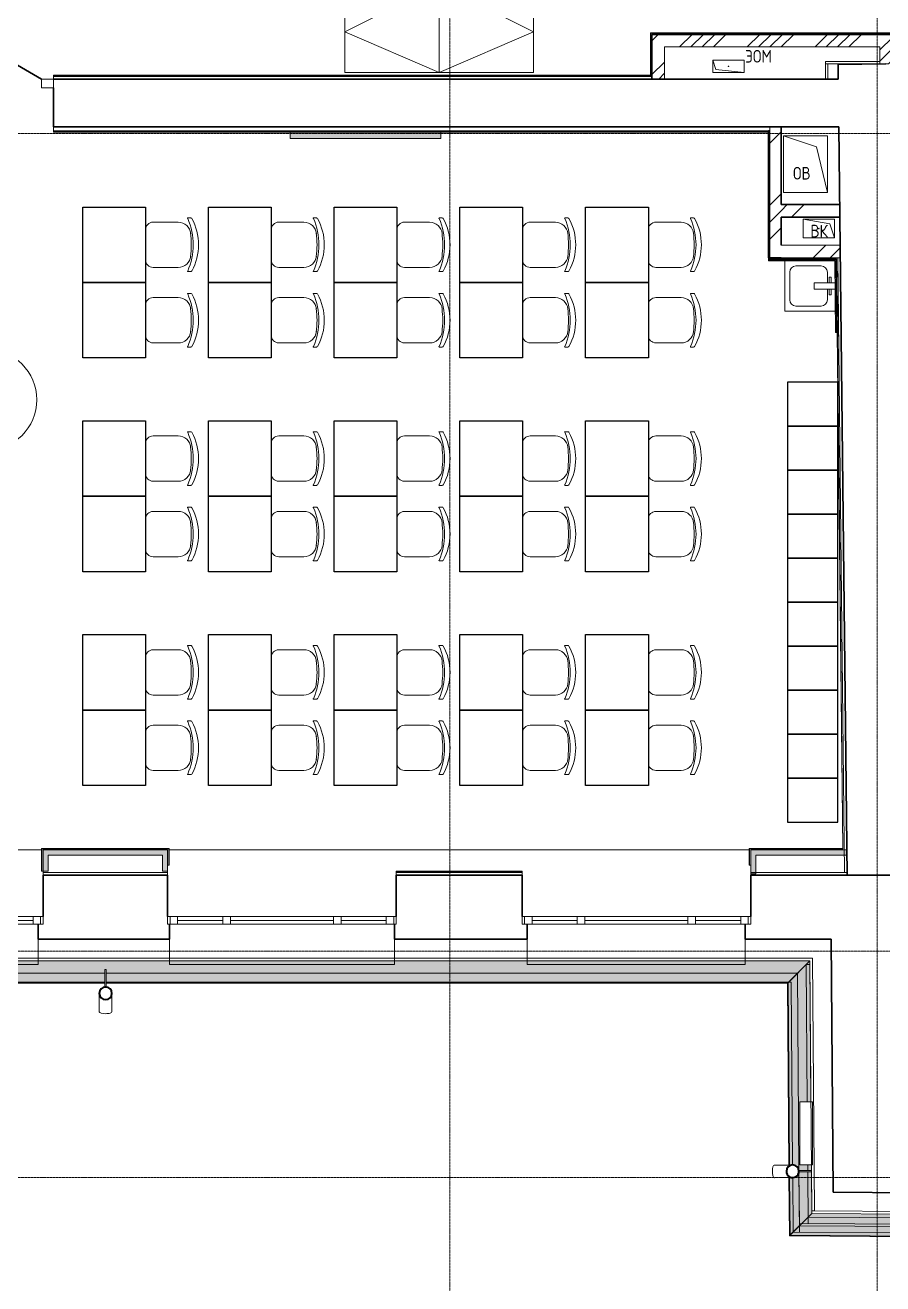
# Model space of a CAD drawing. Header units: millimetres. Extents: x -42533 to 645315, y 3457 to 82611.
# Drawn here: x 185411 to 192234, y 30644 to 40652 of the extents above; entities that cross this region are included whole.
import ezdxf

# ---------------------------------------------------------------- set-up
doc = ezdxf.new("R2010")
doc.units = ezdxf.units.MM
doc.linetypes.add('ADSK_Линия сетки', pattern=[25, 20, -2.5, 0, -2.5])
for name, color, linetype, lineweight in [('_ Окна', 7, 'Continuous', 9), ('Аннотация', 7, 'Continuous', 18), ('Двери', 7, 'Continuous', 9), ('Обобщенные модели', 7, 'Continuous', 18), ('Ограждение', 7, 'Continuous', 9), ('Окна', 7, 'Continuous', 9), ('Оси', 253, 'Continuous', 9), ('Перекрытие', 7, 'Continuous', 18), ('Сантехника', 7, 'Continuous', 18), ('Стены внутренние', 7, 'Continuous', 18), ('Стены наружные', 7, 'Continuous', 18), ('Стены несущие', 7, 'Continuous', 30), ('Стены отделка', 7, 'Continuous', 30), ('Стены штриховка', 7, 'Continuous', 9), ('ТХ', 5, 'Continuous', 0), ('ШТРИХОВКА', 252, 'Continuous', 15)]:
    doc.layers.add(name, color=color, linetype=linetype, lineweight=lineweight)
doc.layers.add('Линии', color=7, linetype='Continuous', lineweight=9, true_color=0x00a600)
doc.layers.add('ЭОМ_Лотки рабочие', color=5, linetype='Continuous')
doc.styles.add('GOST Common_5', font='GOST_Common.ttf', dxfattribs={"width": 0.9, "height": 200})
pattern_1 = [(45, (686.36, 338.7), (-381.661, 381.661), []), (45, (821.3, 338.7), (0, 763.322), []), (45, (551.4, 338.7), (0, 763.322), [])]

# ---------------------------------------------------------------- blocks, each defined once
blk = doc.blocks.new('Стул ученич штабелир №5-7')
at = {"color": 0, "linetype": 'ByBlock', "lineweight": -2}
for p, q in [((-120, 0), (120, 0)), ((-120, 0), (120, 0)), ((-180, -60), (-180, -260)), ((-180, -60), (-180, -260)), ((180, -60), (180, -260)), ((180, -60), (180, -260)), ((-213, -359), (-213, -337)), ((-213, -359), (-213, -337)), ((214, -359), (214, -337)), ((214, -359), (214, -337))]:
    blk.add_line(p, q, dxfattribs=at)
for centre, radius, start, end in [((-120, -60), 60, 90, 180), ((-120, -60), 60, 90, 180), ((120, -60), 60, 0, 90), ((120, -60), 60, 0, 90), ((-80, -260), 100, 180, 264.2584), ((-80, -260), 100, 180, 264.2584), ((80, -260), 100, 275.7416, 0), ((80, -260), 100, 275.7416, 0), ((-210, -337), 3, 63.8978, 180), ((-210, -337), 3, 63.8978, 180), ((-203, -359), 10, 180, 238.0683), ((-203, -359), 10, 180, 238.0683), ((0, 142), 521, 246.3195, 293.6805), ((0, 142), 521, 246.3195, 293.6805), ((0, 9), 431, 240.9917, 299.0083), ((0, 9), 431, 240.9917, 299.0083), ((0, 436), 800, 263.247, 276.753), ((0, 436), 800, 263.247, 276.753), ((211, -337), 3, 0, 116.1022), ((211, -337), 3, 0, 116.1022), ((204, -359), 10, 301.9317, 0), ((204, -359), 10, 301.9317, 0)]:
    blk.add_arc(centre, radius, start, end, dxfattribs=at)
blk = doc.blocks.new('Тх 2 этаж')
at = {"lineweight": 0, "true_color": 0x939598}
h = blk.add_hatch(color=252, dxfattribs=at)
h.dxf.hatch_style = 1
h.paths.add_polyline_path([(44755, 6319), (44755, 6269), (43555, 6269), (43555, 6319)])
at = {"color": 252, "lineweight": 0, "true_color": 0x939598}
blk.add_lwpolyline([(44755, 6319), (44755, 6269), (43555, 6269), (43555, 6319), (44755, 6319)], dxfattribs=at)
at = {"color": 252, "true_color": 0x939598}
for points in [[(42405, 5724), (42405, 5124), (41905, 5124), (41905, 5724)], [(43405, 5724), (43405, 5124), (42905, 5124), (42905, 5724)], [(44405, 5724), (44405, 5124), (43905, 5124), (43905, 5724)], [(45405, 5724), (45405, 5124), (44905, 5124), (44905, 5724)], [(46405, 5724), (46405, 5124), (45905, 5124), (45905, 5724)], [(42405, 5124), (42405, 4524), (41905, 4524), (41905, 5124)], [(43405, 5124), (43405, 4524), (42905, 4524), (42905, 5124)], [(44405, 5124), (44405, 4524), (43905, 4524), (43905, 5124)], [(45405, 5124), (45405, 4524), (44905, 4524), (44905, 5124)], [(46405, 5124), (46405, 4524), (45905, 4524), (45905, 5124)], [(42405, 4024), (42405, 3424), (41905, 3424), (41905, 4024)], [(43405, 4024), (43405, 3424), (42905, 3424), (42905, 4024)], [(44405, 4024), (44405, 3424), (43905, 3424), (43905, 4024)], [(45405, 4024), (45405, 3424), (44905, 3424), (44905, 4024)], [(46405, 4024), (46405, 3424), (45905, 3424), (45905, 4024)], [(42405, 3424), (42405, 2824), (41905, 2824), (41905, 3424)], [(43405, 3424), (43405, 2824), (42905, 2824), (42905, 3424)], [(44405, 3424), (44405, 2824), (43905, 2824), (43905, 3424)], [(45405, 3424), (45405, 2824), (44905, 2824), (44905, 3424)], [(46405, 3424), (46405, 2824), (45905, 2824), (45905, 3424)], [(42405, 2324), (42405, 1724), (41905, 1724), (41905, 2324)], [(43405, 2324), (43405, 1724), (42905, 1724), (42905, 2324)], [(44405, 2324), (44405, 1724), (43905, 1724), (43905, 2324)], [(45405, 2324), (45405, 1724), (44905, 1724), (44905, 2324)], [(46405, 2324), (46405, 1724), (45905, 1724), (45905, 2324)], [(42405, 1724), (42405, 1124), (41905, 1124), (41905, 1724)], [(43405, 1724), (43405, 1124), (42905, 1124), (42905, 1724)], [(44405, 1724), (44405, 1124), (43905, 1124), (43905, 1724)], [(45405, 1724), (45405, 1124), (44905, 1124), (44905, 1724)], [(46405, 1724), (46405, 1124), (45905, 1124), (45905, 1724)]]:
    blk.add_lwpolyline(points, close=True, dxfattribs=at)
for points in [[(47511, 4332), (47511, 3982), (47911, 3982), (47911, 4332), (47511, 4332)], [(47511, 3982), (47511, 3632), (47911, 3632), (47911, 3982), (47511, 3982)], [(47511, 3632), (47511, 3282), (47911, 3282), (47911, 3632), (47511, 3632)], [(47511, 3282), (47511, 2932), (47911, 2932), (47911, 3282), (47511, 3282)], [(47511, 2932), (47511, 2582), (47911, 2582), (47911, 2932), (47511, 2932)], [(47511, 2582), (47511, 2232), (47911, 2232), (47911, 2582), (47511, 2582)], [(47511, 2232), (47511, 1882), (47911, 1882), (47911, 2232), (47511, 2232)], [(47511, 1882), (47511, 1532), (47911, 1532), (47911, 1882), (47511, 1882)], [(47511, 1532), (47511, 1182), (47911, 1182), (47911, 1532), (47511, 1532)], [(47511, 1182), (47511, 832), (47911, 832), (47911, 1182), (47511, 1182)]]:
    blk.add_lwpolyline(points, dxfattribs=at)
at = {"layer": 'ТХ', "color": 252, "lineweight": 0, "true_color": 0x939598}
blk.add_lwpolyline([(43991, 6793), (45491, 6793), (45491, 7493), (43991, 7493), (43991, 6793), (44741, 6793), (44741, 7493), (45491, 7118), (44741, 6793), (43991, 7118), (44741, 7493)], dxfattribs=at)
at = {"layer": 'ТХ', "color": 252, "lineweight": 0, "true_color": 0x939598, "rotation": 90}
for p in [(42405, 5424), (43405, 5424), (44405, 5424), (45405, 5424), (46405, 5424), (42405, 4824), (43405, 4824), (44405, 4824), (45405, 4824), (46405, 4824), (42405, 3724), (43405, 3724), (44405, 3724), (45405, 3724), (46405, 3724), (42405, 3124), (43405, 3124), (44405, 3124), (45405, 3124), (46405, 3124), (42405, 2024), (43405, 2024), (44405, 2024), (45405, 2024), (46405, 2024), (42405, 1424), (43405, 1424), (44405, 1424), (45405, 1424), (46405, 1424)]:
    blk.add_blockref('Стул ученич штабелир №5-7', p, dxfattribs=at)
blk = doc.blocks.new('План 2 этажа')
h = blk.add_hatch()
h.set_pattern_fill('ANSI34', color=8, scale=20)
h.set_pattern_definition([(45, (686.36, 338.7), (-269.4077, 269.4077), []), (45, (776.16, 338.7), (-269.4077, 269.4077), []), (45, (865.96, 338.7), (-269.4077, 269.4077), []), (45, (955.77, 338.7), (-269.4077, 269.4077), [])])
h.paths.add_polyline_path([(42535.923, 9422.044), (40744.488, 9422.044), (40744.488, 9066.342), (40844.488, 9066.342), (40844.488, 9322.044), (42535.923, 9322.044)])
h.paths.add_polyline_path([(42656.93, 9422.044), (42535.923, 9422.044), (42535.923, 9322.044), (42556.93, 9322.044), (42556.93, 9186.463), (42656.93, 9187.442)])
at = {"layer": 'Обобщенные модели', "lineweight": 9}
h = blk.add_hatch(dxfattribs=at)
h.set_pattern_fill('FP_10', color=8, angle=90.4333444, style=0, pattern_type=2)
h.set_pattern_definition([(45.00034, (686.36, 338.7), (-106.06665, 106.0654), [])])
h.paths.add_polyline_path([(41852.983, 333.502), (41875.234, 333.67), (41895.209, 343.476), (41908.951, 360.978), (41913.739, 382.709), (41906.936, 406.448), (41894.618, 421.657), (41874.497, 431.16), (41852.246, 430.992), (41832.271, 421.185), (41818.529, 403.684), (41813.742, 381.953), (41818.857, 360.296), (41832.862, 343.005)])
at = {"layer": 'Ограждение', "transparency": 33554432}
for points in [[(40651.932, 1877.335), (41822.835, 1877.335), (42000.086, 2055.931), (33776.763, 2055.931), (33776.763, 2036.931), (33376.763, 2036.931), (33376.763, 2055.931), (31466.525, 2055.931), (31466.525, 1877.335), (36392.784, 1877.335), (36393.454, 1986.931), (36402.784, 1986.931), (36402.784, 1877.335), (39605.047, 1877.335)], [(41838.025, -130.967), (42015.278, 47.386), (42012.348, 434.778), (41920.928, 434.778), (41920.928, 934.778), (42008.566, 934.778), (42000.086, 2055.931), (41822.835, 1877.335), (41833.827, 424.121), (41852.246, 432.942), (41874.927, 433.113), (41897.127, 421.657), (41910.627, 404.365), (41915.445, 381.391), (41910.76, 360.124), (41895.107, 341.254), (41875.234, 331.72), (41852.553, 331.548), (41834.462, 340.092), (41836.235, 105.736)], [(44055.838, -146.496), (44056.745, -16.903), (43877.172, -15.646), (43877.172, 33.356), (42015.285, 46.393), (41838.025, -130.967), (43877.172, -145.245)], [(44055.836, -146.698), (44055.866, -142.529), (41841.963, -127.027), (41839.289, -131.177), (44027.095, -146.496)]]:
    blk.add_hatch(color=8, dxfattribs=at).paths.add_polyline_path(points)
h = blk.add_hatch(color=8, dxfattribs=at)
h.paths.add_polyline_path([(40651.932, 1877.133), (41822.835, 1877.335), (41826.773, 1881.302), (36402.784, 1881.302), (36402.784, 1877.133), (39605.047, 1877.133)])
h.paths.add_polyline_path([(36333.534, 1877.133), (36392.784, 1877.335), (36392.784, 1881.302), (31466.525, 1881.302), (31466.525, 1877.133), (36202.673, 1877.133)])
h = blk.add_hatch(color=8, dxfattribs=at)
h.paths.add_polyline_path([(41837.825, -131.167), (41841.955, -125.989), (41838.444, 338.212), (41834.26, 340.188), (41837.824, -130.967)])
h.paths.add_polyline_path([(41833.626, 424.023), (41837.78, 426.062), (41826.773, 1881.302), (41822.636, 1877.133), (41833.573, 430.992)])
h = blk.add_hatch(color=8, dxfattribs=at)
h.paths.add_polyline_path([(42015.285, 46.393), (42016.278, 47.386), (42015.278, 47.386)])
h.paths.add_polyline_path([(42008.566, 934.778), (42009.566, 934.778), (42005.739, 1308.583)])
at = {"layer": 'Стены внутренние', "lineweight": 9}
h = blk.add_hatch(dxfattribs=at)
h.set_pattern_fill('FP_1', color=8, style=0, pattern_type=2)
h.set_pattern_definition(pattern_1)
h.paths.add_polyline_path([(42242.614, 7646.35), (42241.528, 7746.342), (41772.008, 7746.342), (41772.008, 8686.342), (41682.008, 8686.342), (41682.008, 7646.342)])
h = blk.add_hatch(dxfattribs=at)
h.set_pattern_fill('FP_1', color=8, style=0, pattern_type=2)
h.set_pattern_definition(pattern_1)
h.paths.add_polyline_path([(41772.008, 7968.339), (42231.458, 7968.339), (42231.458, 8068.339), (41772.008, 8068.339)])
at = {"layer": 'Стены внутренние'}
for points in [[(35940.493, 2768.931), (35940.493, 2936.931), (35900.493, 2936.931), (35900.493, 2768.931)], [(36890.497, 2896.931), (36890.497, 2936.931), (35940.493, 2936.931), (35940.493, 2896.931), (36850.497, 2896.931)], [(41570.493, 2746.931), (41570.493, 2936.931), (41530.493, 2936.931), (41530.493, 2746.931)], [(42294.171, 2896.931), (42293.731, 2936.931), (41570.493, 2936.931), (41570.493, 2896.931), (42222.258, 2896.931)], [(36850.497, 2768.931), (36890.497, 2768.931), (36890.497, 2896.931), (36850.497, 2896.931)]]:
    blk.add_hatch(color=8, dxfattribs=at).paths.add_polyline_path(points)
at = {"layer": '_ Окна', "color": 8, "lineweight": 18}
for p, q in [((35820.493, 2346.931), (35820.493, 2406.931)), ((35820.493, 2406.931), (35900.493, 2406.931)), ((35900.493, 2406.931), (35900.493, 2346.931)), ((36970.497, 2406.931), (36890.497, 2406.931)), ((36890.497, 2406.931), (36890.497, 2346.931)), ((36970.497, 2346.931), (36970.497, 2406.931)), ((37330.497, 2346.931), (37330.497, 2406.931)), ((37330.497, 2406.931), (37390.497, 2406.931)), ((37390.497, 2406.931), (37390.497, 2346.931)), ((38210.497, 2346.931), (38210.497, 2406.931)), ((38210.497, 2406.931), (38270.497, 2406.931)), ((38270.497, 2406.931), (38270.497, 2346.931)), ((38630.497, 2346.931), (38630.497, 2406.931)), ((38630.497, 2406.931), (38710.497, 2406.931)), ((38710.497, 2406.931), (38710.497, 2346.931)), ((39790.493, 2406.931), (39710.493, 2406.931)), ((39710.493, 2406.931), (39710.493, 2346.931)), ((39790.493, 2346.931), (39790.493, 2406.931)), ((40150.493, 2346.931), (40150.493, 2406.931)), ((40150.493, 2406.931), (40210.493, 2406.931)), ((40210.493, 2406.931), (40210.493, 2346.931)), ((41030.493, 2346.931), (41030.493, 2406.931)), ((41030.493, 2406.931), (41090.493, 2406.931)), ((41090.493, 2406.931), (41090.493, 2346.931)), ((41450.493, 2346.931), (41450.493, 2406.931)), ((41450.493, 2406.931), (41530.493, 2406.931)), ((41530.493, 2406.931), (41530.493, 2346.931)), ((35900.493, 2346.931), (35820.493, 2346.931)), ((36890.497, 2346.931), (36970.497, 2346.931)), ((37390.497, 2346.931), (37330.497, 2346.931)), ((38270.497, 2346.931), (38210.497, 2346.931)), ((38710.497, 2346.931), (38630.497, 2346.931)), ((39710.493, 2346.931), (39790.493, 2346.931)), ((40210.493, 2346.931), (40150.493, 2346.931)), ((41090.493, 2346.931), (41030.493, 2346.931)), ((41530.493, 2346.931), (41450.493, 2346.931))]:
    blk.add_line(p, q, dxfattribs=at)
at = {"layer": '_ Окна', "color": 8}
for p, q in [((35880.493, 2406.931), (35880.493, 2346.931)), ((36910.497, 2406.931), (36910.497, 2346.931)), ((38690.497, 2406.931), (38690.497, 2346.931)), ((39730.493, 2406.931), (39730.493, 2346.931)), ((41510.493, 2406.931), (41510.493, 2346.931)), ((35820.493, 2376.931), (35460.493, 2376.931)), ((37330.497, 2376.931), (36970.497, 2376.931)), ((38210.497, 2376.931), (37390.497, 2376.931)), ((38630.497, 2376.931), (38270.497, 2376.931)), ((40150.493, 2376.931), (39790.493, 2376.931)), ((41030.493, 2376.931), (40210.493, 2376.931)), ((41450.493, 2376.931), (41090.493, 2376.931))]:
    blk.add_line(p, q, dxfattribs=at)
at = {"layer": 'Двери', "color": 8, "lineweight": 30}
blk.add_line((35888.558, 9066.342), (35633.08, 9213.842), dxfattribs=at)
at = {"layer": 'Двери', "color": 8}
for p, q in [((35888.558, 9066.342), (35888.558, 8996.342)), ((35983.558, 9066.342), (35888.558, 9066.342)), ((35983.558, 8996.342), (35983.558, 9066.342)), ((35888.558, 8996.342), (35983.558, 8996.342))]:
    blk.add_line(p, q, dxfattribs=at)
at = {"layer": 'Линии', "color": 8}
blk.add_circle((35450.266, 6516.947), 400, dxfattribs=at)
at = {"layer": 'Обобщенные модели', "color": 8}
for p, q in [((41228.574, 9218.342), (41478.574, 9218.342)), ((41228.574, 9118.342), (41228.574, 9218.342)), ((41253.574, 9143.342), (41228.574, 9218.342)), ((41228.574, 9218.342), (41228.574, 9118.342)), ((41478.574, 9218.342), (41228.574, 9218.342)), ((41478.574, 9218.342), (41478.574, 9118.342)), ((41478.574, 9118.342), (41478.574, 9218.342)), ((41478.574, 9118.342), (41228.574, 9118.342)), ((41228.574, 9118.342), (41478.574, 9118.342)), ((41478.574, 9118.342), (41253.574, 9143.342)), ((41791.357, 8616.342), (41791.357, 8166.342)), ((42141.357, 8616.342), (41791.357, 8616.342)), ((42053.857, 8528.842), (41791.357, 8616.342)), ((42141.357, 8166.342), (42141.357, 8616.342)), ((42141.357, 8166.342), (42053.857, 8528.842)), ((41791.357, 8166.342), (42141.357, 8166.342)), ((41945.788, 7803.342), (41945.788, 7953.342)), ((41945.788, 7953.342), (42195.788, 7953.342)), ((41945.788, 7953.342), (42158.288, 7915.842)), ((42195.788, 7953.342), (41945.788, 7953.342)), ((41945.788, 7953.342), (41945.788, 7803.342)), ((42158.288, 7915.842), (42195.788, 7803.342)), ((42195.788, 7953.342), (42195.788, 7803.342)), ((42195.788, 7803.342), (42195.788, 7953.342)), ((42195.788, 7803.342), (41945.788, 7803.342)), ((41945.788, 7803.342), (42195.788, 7803.342)), ((36392.784, 1986.931), (36392.784, 1847.79)), ((36402.784, 1986.931), (36392.784, 1986.931)), ((36402.784, 1847.79), (36402.784, 1986.931)), ((36347.784, 1693.284), (36347.784, 1650.78)), ((36447.784, 1650.78), (36447.784, 1693.284)), ((41759.717, 431.545), (41717.215, 431.224)), ((41835.737, 432.12), (41837.065, 432.13)), ((41837.734, 432.135), (41838.949, 432.145)), ((41717.971, 331.227), (41760.474, 331.548)), ((41837.821, 332.133), (41836.072, 332.12)), ((41839.705, 332.148), (41838.49, 332.138)), ((42012.698, 388.458), (41914.56, 387.715)), ((41914.635, 377.716), (42012.774, 378.458))]:
    blk.add_line(p, q, dxfattribs=at)
at = {"layer": 'Обобщенные модели', "color": 8, "flags": 128}
for points in [[(36347.784, 1693.284), (36347.784, 1698.951), (36347.784, 1704.536), (36347.784, 1710.028), (36347.784, 1715.42), (36347.784, 1720.702), (36347.784, 1725.865), (36347.784, 1730.903), (36347.784, 1735.806), (36347.784, 1740.567), (36347.784, 1745.179), (36347.784, 1749.633), (36347.784, 1753.922), (36347.784, 1758.041), (36347.784, 1761.982), (36347.784, 1765.739), (36347.784, 1769.305), (36347.784, 1772.676), (36347.784, 1775.846), (36347.784, 1778.81), (36347.784, 1781.562), (36347.784, 1783.914)], [(36447.784, 1783.914), (36447.784, 1782.644), (36447.784, 1779.98), (36447.784, 1777.104), (36447.784, 1774.019), (36447.784, 1770.732), (36447.784, 1767.246), (36447.784, 1763.567), (36447.784, 1759.702), (36447.784, 1755.657), (36447.784, 1751.437), (36447.784, 1747.051), (36447.784, 1742.504), (36447.784, 1737.804), (36447.784, 1732.959), (36447.784, 1727.977), (36447.784, 1722.864), (36447.784, 1717.63), (36447.784, 1712.284), (36447.784, 1706.832), (36447.784, 1701.285), (36447.784, 1695.651), (36447.784, 1693.284)], [(41759.717, 431.545), (41765.385, 431.588), (41770.969, 431.631), (41776.462, 431.672), (41781.853, 431.713), (41787.135, 431.753), (41792.298, 431.792), (41797.336, 431.83), (41802.239, 431.867), (41807, 431.903), (41811.611, 431.938), (41816.065, 431.972), (41820.354, 432.004), (41824.473, 432.035), (41828.414, 432.065), (41832.17, 432.093), (41833.565, 432.104)], [(41839.108, 432.146), (41842.277, 432.17), (41845.241, 432.192), (41847.993, 432.213), (41850.345, 432.231)], [(41834.321, 332.107), (41830.755, 332.08), (41826.89, 332.051), (41822.845, 332.02), (41818.626, 331.988), (41814.239, 331.955), (41809.692, 331.921), (41804.993, 331.885), (41800.148, 331.848), (41795.166, 331.811), (41790.053, 331.772), (41784.82, 331.732), (41779.473, 331.692), (41774.022, 331.651), (41768.475, 331.609), (41762.841, 331.566), (41760.474, 331.548)], [(41851.102, 332.234), (41849.831, 332.224), (41847.168, 332.204), (41844.292, 332.182), (41841.207, 332.159), (41839.705, 332.148)]]:
    blk.add_lwpolyline(points, dxfattribs=at)
at = {"layer": 'Обобщенные модели', "color": 8}
for centre, radius, start, end in [((41353.574, 9168.342), 2.5, 90, 270), ((41353.574, 9168.342), 2.5, 150, 255), ((41353.574, 9168.342), 2.5, 270, 90), ((41353.574, 9168.342), 2.5, 30, 90), ((41353.574, 9168.342), 2.5, 285, 0), ((42070.788, 7878.342), 2.5, 90, 270), ((42070.788, 7878.342), 2.5, 105, 180), ((42070.788, 7878.342), 2.5, 210, 270), ((42070.788, 7878.342), 2.5, 270, 90), ((42070.788, 7878.342), 2.5, 330, 75), ((36397.784, 1796.931), 52, 90, 270), ((36397.784, 1796.931), 52, 270, 90), ((41863.74, 382.331), 52, 0.4333444, 180.4333444), ((41863.74, 382.331), 52, 180.4333444, 0.4333444)]:
    blk.add_arc(centre, radius, start, end, dxfattribs=at)
at = {"layer": 'Обобщенные модели', "color": 8, "lineweight": 40}
for centre, start, end in [((36397.784, 1796.931), 90, 270), ((36397.784, 1796.931), 270, 90), ((41863.74, 382.331), 0.4333444, 180.4333444), ((41863.74, 382.331), 180.4333444, 0.4333444)]:
    blk.add_arc(centre, 50, start, end, dxfattribs=at)
at = {"layer": 'Обобщенные модели', "color": 8}
for centre, major_axis, start_param, end_param in [((36397.784, 1650.78), (50, 0), 3.141592654, 4.71238898), ((36397.784, 1650.78), (50, 0), 4.71238898, 6.283185307), ((41717.593, 381.225), (0.378, -49.999), 3.141592654, 4.71238898), ((41717.593, 381.225), (0.378, -49.999), 4.71238898, 6.283185307)]:
    blk.add_ellipse(centre, major_axis=major_axis, ratio=0.309016994, start_param=start_param, end_param=end_param, dxfattribs=at)
at = {"layer": 'Ограждение', "color": 8}
for p, q in [((42000.086, 2055.931), (33776.763, 2055.931)), ((42000.086, 2055.931), (33776.763, 2055.931)), ((34119.493, 2056.931), (35860.493, 2056.931)), ((35860.493, 2056.931), (34119.493, 2056.931)), ((36904.497, 2056.931), (38695.497, 2056.931)), ((38695.497, 2056.931), (36904.497, 2056.931)), ((39749.493, 2056.931), (41485.493, 2056.931)), ((41485.493, 2056.931), (39749.493, 2056.931)), ((41822.835, 1877.335), (42000.086, 2055.931)), ((42000.086, 2055.931), (41824.099, 1878.608)), ((42000.086, 2055.931), (42001.079, 2056.931)), ((42008.566, 934.778), (42000.086, 2055.931)), ((42008.566, 934.778), (42000.086, 2055.931)), ((36393.081, 1882.517), (31466.525, 1882.517)), ((36393.077, 1881.302), (31466.525, 1881.302)), ((36393.076, 1880.976), (31466.525, 1880.976)), ((36393.074, 1880.634), (31466.525, 1880.634)), ((36393.068, 1878.885), (31466.525, 1878.885)), ((36393.067, 1878.608), (31466.525, 1878.608)), ((36393.066, 1878.415), (31466.525, 1878.415)), ((36393.066, 1878.287), (31466.525, 1878.287)), ((36393.063, 1877.335), (31466.525, 1877.335)), ((36393.062, 1877.133), (31466.525, 1877.133)), ((41827.979, 1882.517), (36402.486, 1882.517)), ((41826.773, 1881.302), (36402.491, 1881.302)), ((41826.449, 1880.976), (36402.492, 1880.976)), ((41826.109, 1880.634), (36402.493, 1880.634)), ((41824.374, 1878.885), (36402.499, 1878.885)), ((41824.099, 1878.608), (36402.5, 1878.608)), ((41823.908, 1878.415), (36402.501, 1878.415)), ((41823.78, 1878.287), (36402.502, 1878.287)), ((41822.835, 1877.335), (36402.505, 1877.335)), ((41822.636, 1877.133), (36402.506, 1877.133)), ((41823.78, 1878.287), (41822.636, 1877.133)), ((41833.626, 424.023), (41822.636, 1877.133)), ((41822.835, 1877.335), (41824.099, 1878.608)), ((41824.099, 1878.608), (41822.835, 1877.335)), ((41833.827, 424.121), (41822.835, 1877.335)), ((41834.775, 424.587), (41823.78, 1878.287)), ((41823.908, 1878.415), (41824.374, 1878.885)), ((41834.903, 424.65), (41823.908, 1878.415)), ((41824.099, 1878.608), (41827.979, 1882.517)), ((41826.773, 1881.302), (41824.099, 1878.608)), ((41824.099, 1878.608), (41826.773, 1881.302)), ((41826.773, 1881.302), (41824.099, 1878.608)), ((41835.095, 424.744), (41824.099, 1878.608)), ((41824.374, 1878.885), (41826.109, 1880.634)), ((41826.109, 1880.634), (41824.374, 1878.885)), ((41835.371, 424.879), (41824.374, 1878.885)), ((41826.109, 1880.634), (41826.449, 1880.976)), ((41837.113, 425.735), (41826.109, 1880.634)), ((41837.454, 425.902), (41826.449, 1880.976)), ((41827.979, 1882.517), (41826.773, 1881.302)), ((41837.78, 426.062), (41826.773, 1881.302)), ((41838.99, 426.656), (41827.979, 1882.517)), ((42015.285, 46.393), (42012.348, 434.778)), ((42015.285, 46.393), (42012.348, 434.778)), ((41837.825, -131.167), (41834.26, 340.188)), ((41838.025, -130.967), (41834.462, 340.092)), ((41838.97, -130.021), (41835.418, 339.641)), ((41839.097, -129.894), (41835.547, 339.58)), ((41839.289, -129.702), (41835.74, 339.489)), ((41839.563, -129.428), (41836.018, 339.358)), ((41841.299, -127.691), (41837.773, 338.529)), ((41841.639, -127.351), (41838.116, 338.367)), ((41841.963, -127.027), (41838.444, 338.212)), ((41843.169, -125.82), (41839.663, 337.636)), ((41838.025, -130.967), (42015.285, 46.393)), ((42015.285, 46.393), (41839.289, -129.702)), ((42015.285, 46.393), (42016.278, 47.386)), ((43877.515, 33.353), (42015.285, 46.393)), ((43877.515, 33.353), (42015.285, 46.393)), ((42016.126, 67.388), (42016.278, 47.386)), ((41838.97, -130.021), (41837.825, -131.167)), ((44055.836, -146.698), (41837.825, -131.167)), ((41838.025, -130.967), (41839.289, -129.702)), ((41839.289, -129.702), (41838.025, -130.967)), ((44055.838, -146.496), (41838.025, -130.967)), ((44055.844, -145.544), (41838.97, -130.021)), ((41839.097, -129.894), (41839.563, -129.428)), ((44055.845, -145.416), (41839.097, -129.894)), ((41839.289, -129.702), (41843.169, -125.82)), ((41841.963, -127.027), (41839.289, -129.702)), ((41839.289, -129.702), (41841.963, -127.027)), ((41841.963, -127.027), (41839.289, -129.702)), ((44055.847, -145.223), (41839.289, -129.702)), ((41839.563, -129.428), (41841.299, -127.691)), ((41841.299, -127.691), (41839.563, -129.428)), ((44055.849, -144.946), (41839.563, -129.428)), ((41841.299, -127.691), (41841.639, -127.351)), ((44055.861, -143.197), (41841.299, -127.691)), ((44055.863, -142.855), (41841.639, -127.351)), ((41843.169, -125.82), (41841.963, -127.027)), ((44055.866, -142.529), (41841.963, -127.027)), ((44055.874, -141.314), (41843.169, -125.82))]:
    blk.add_line(p, q, dxfattribs=at)
at = {"layer": 'Окна', "color": 8}
for p, q in [((35460.493, 2406.931), (35820.493, 2406.931)), ((35900.493, 2406.931), (35820.493, 2406.931)), ((35900.493, 2346.931), (35900.493, 2406.931)), ((36970.497, 2406.931), (36890.497, 2406.931)), ((36890.497, 2406.931), (36890.497, 2346.931)), ((36970.497, 2406.931), (37330.497, 2406.931)), ((37390.497, 2406.931), (37330.497, 2406.931)), ((37390.497, 2406.931), (38210.497, 2406.931)), ((38270.497, 2406.931), (38210.497, 2406.931)), ((38270.497, 2406.931), (38630.497, 2406.931)), ((38710.497, 2406.931), (38630.497, 2406.931)), ((38710.497, 2346.931), (38710.497, 2406.931)), ((39790.493, 2406.931), (39710.493, 2406.931)), ((39710.493, 2406.931), (39710.493, 2346.931)), ((39790.493, 2406.931), (40150.493, 2406.931)), ((40210.493, 2406.931), (40150.493, 2406.931)), ((40210.493, 2406.931), (41030.493, 2406.931)), ((41090.493, 2406.931), (41030.493, 2406.931)), ((41090.493, 2406.931), (41450.493, 2406.931)), ((41530.493, 2406.931), (41450.493, 2406.931)), ((41530.493, 2346.931), (41530.493, 2406.931)), ((35820.493, 2346.931), (35460.493, 2346.931)), ((35820.493, 2346.931), (35900.493, 2346.931)), ((36890.497, 2346.931), (36970.497, 2346.931)), ((37330.497, 2346.931), (36970.497, 2346.931)), ((37330.497, 2346.931), (37390.497, 2346.931)), ((38210.497, 2346.931), (37390.497, 2346.931)), ((38210.497, 2346.931), (38270.497, 2346.931)), ((38630.497, 2346.931), (38270.497, 2346.931)), ((38630.497, 2346.931), (38710.497, 2346.931)), ((39710.493, 2346.931), (39790.493, 2346.931)), ((40150.493, 2346.931), (39790.493, 2346.931)), ((40150.493, 2346.931), (40210.493, 2346.931)), ((41030.493, 2346.931), (40210.493, 2346.931)), ((41030.493, 2346.931), (41090.493, 2346.931)), ((41450.493, 2346.931), (41090.493, 2346.931)), ((41450.493, 2346.931), (41530.493, 2346.931))]:
    blk.add_line(p, q, dxfattribs=at)
at = {"layer": 'Оси', "color": 8, "linetype": 'ADSK_Линия сетки'}
for p, q in [((42535.923, -4690.674), (42535.923, 20543.7)), ((39135.923, -5034.86), (39135.923, 20199.514)), ((-9428.371, 8633.7), (56691.21, 8633.7)), ((-9428.371, 2133.7), (43381.868, 2133.7)), ((-9428.371, 333.7), (50898.627, 333.7))]:
    blk.add_line(p, q, dxfattribs=at)
at = {"layer": 'Перекрытие', "color": 8}
for p, q in [((35888.605, 2936.931), (33815.827, 2936.931)), ((41518.647, 2936.931), (36902.497, 2936.931)), ((41529.493, 2406.931), (41529.493, 2816.931)), ((35900.493, 2756.931), (35900.493, 2768.931)), ((36890.491, 2768.931), (36890.491, 2736.931)), ((39710.493, 2756.931), (39710.493, 2736.931))]:
    blk.add_line(p, q, dxfattribs=at)
at = {"layer": 'Сантехника', "color": 8}
for p, q in [((41800.006, 7221.34), (41800.006, 7621.34)), ((41800.006, 7621.34), (42196.615, 7621.34)), ((41800.006, 7621.34), (41800.006, 7221.34)), ((42196.615, 7621.34), (41800.006, 7621.34)), ((41840.005, 7531.339), (41840.005, 7311.34)), ((42090.006, 7581.339), (41890.005, 7581.339)), ((42140.006, 7446.34), (42140.006, 7531.339)), ((42034.993, 7446.34), (42196.615, 7446.34)), ((42034.993, 7396.34), (42034.993, 7446.34)), ((42155.006, 7491.34), (42170.006, 7491.34)), ((42155.006, 7446.34), (42155.006, 7491.34)), ((42170.006, 7491.34), (42170.006, 7446.34)), ((42196.615, 7396.34), (42034.993, 7396.34)), ((42140.006, 7311.34), (42140.006, 7396.34)), ((42155.006, 7396.34), (42155.006, 7351.34)), ((42155.006, 7351.34), (42170.006, 7351.34)), ((42170.006, 7351.34), (42170.006, 7396.34)), ((42196.615, 7221.34), (41800.006, 7221.34)), ((41800.006, 7221.34), (42196.615, 7221.34)), ((41890.005, 7261.34), (42090.006, 7261.34))]:
    blk.add_line(p, q, dxfattribs=at)
for centre, start, end in [((41890.005, 7531.339), 90, 180), ((42090.006, 7531.339), 0, 90), ((41890.005, 7311.34), 180, 270), ((42090.006, 7311.34), 270, 0)]:
    blk.add_arc(centre, 50, start, end, dxfattribs=at)
at = {"layer": 'Стены наружные', "color": 8}
for p, q in [((35860.493, 2076.931), (34120.493, 2076.931)), ((34120.493, 2026.931), (35860.493, 2026.931)), ((35860.493, 2055.931), (35860.493, 2026.931)), ((38695.497, 2076.931), (36905.497, 2076.931)), ((36905.497, 2056.931), (36905.497, 2076.931)), ((36905.497, 2026.931), (36905.497, 2055.931)), ((36905.497, 2026.931), (38695.497, 2026.931)), ((38695.497, 2055.931), (38695.497, 2026.931)), ((39750.493, 2076.931), (41485.493, 2076.931)), ((39750.493, 2056.931), (39750.493, 2076.931)), ((39750.493, 2026.931), (39750.493, 2055.931)), ((39750.493, 2026.931), (41485.493, 2026.931)), ((41485.493, 2055.931), (41485.493, 2026.931)), ((42000.306, 2026.931), (41971.305, 2026.931)), ((41971.305, 2026.931), (41979.565, 934.778)), ((42000.307, 2026.774), (41971.308, 2026.554)), ((36392.954, 1956.931), (31466.525, 1956.931)), ((36402.613, 1956.931), (41901.832, 1956.931)), ((41913.672, 391.471), (41901.832, 1956.931)), ((41901.832, 1956.931), (41913.674, 391.466)), ((36393.097, 1886.931), (31466.525, 1886.931)), ((41852.36, 1886.931), (36402.471, 1886.931)), ((41863.358, 433.026), (41852.36, 1886.931)), ((41983.7, 388.068), (41983.347, 434.778)), ((41867.402, -101.573), (41864.125, 331.636)), ((41916.875, -31.92), (41913.805, 373.947)), ((41913.806, 373.951), (41917.406, -101.923)), ((41983.773, 378.409), (41986.88, -32.41)), ((41985.774, 17.599), (41986.124, 67.598)), ((43877.312, 4.354), (41986.502, 17.594)), ((44056.535, -46.902), (41916.875, -31.92)), ((41917.028, -51.92), (44056.395, -66.9)), ((44056.045, -116.899), (41867.402, -101.573))]:
    blk.add_line(p, q, dxfattribs=at)
at = {"layer": 'Стены несущие', "color": 8}
for p, q in [((40744.488, 9422.044), (40744.488, 9066.342)), ((42656.93, 9422.044), (40744.488, 9422.044)), ((42604.976, 9186.992), (42224.999, 9182.81)), ((42224.999, 9182.81), (42226.281, 9066.342)), ((42226.281, 9066.342), (35983.558, 9066.342)), ((36003.558, 9066.342), (42124.488, 9066.342)), ((35983.558, 8996.342), (35983.558, 8686.342)), ((35983.558, 8686.342), (42230.463, 8686.342)), ((41682.008, 8656.342), (41672.008, 8656.342)), ((41672.008, 8656.342), (41672.008, 7646.342)), ((41772.008, 8068.339), (41772.008, 8686.342)), ((42230.463, 8686.342), (42295.978, 2732.75)), ((42238.031, 8068.339), (41772.008, 8068.339)), ((41772.008, 7968.339), (42239.117, 7968.339)), ((41772.008, 7746.342), (41772.008, 7968.339)), ((41670.008, 7646.342), (41772.008, 7646.342)), ((35900.493, 2736.931), (35900.493, 2406.931)), ((36890.497, 2736.931), (35900.493, 2736.931)), ((36890.497, 2406.931), (36890.497, 2736.931)), ((38710.497, 2736.931), (38710.497, 2406.931)), ((39710.493, 2736.931), (38710.497, 2736.931)), ((39710.493, 2406.931), (39710.493, 2736.931)), ((41530.493, 2736.931), (41530.493, 2406.931)), ((42675.955, 2736.931), (41530.493, 2736.931)), ((35860.493, 2346.931), (35860.493, 2226.931)), ((36905.497, 2226.931), (36905.497, 2346.931)), ((38695.497, 2346.931), (38695.497, 2226.931)), ((39750.493, 2226.931), (39750.493, 2346.931)), ((41485.493, 2346.931), (41485.493, 2226.931)), ((36905.497, 2226.931), (35860.493, 2226.931)), ((39750.493, 2226.931), (38695.497, 2226.931)), ((42169.798, 2226.931), (41485.493, 2226.931)), ((42169.798, 2226.931), (42185.006, 216.209)), ((42185.006, 216.209), (49994.612, 161.525))]:
    blk.add_line(p, q, dxfattribs=at)
at = {"layer": 'Стены отделка', "color": 8, "lineweight": 9}
for p, q in [((40732.488, 9432.044), (40732.654, 9098.342)), ((42668.93, 9434.044), (40734.488, 9434.044)), ((40844.488, 9322.044), (42556.93, 9322.044)), ((40844.488, 9066.342), (40844.488, 9322.044)), ((42556.93, 9186.463), (42556.93, 9322.044)), ((42556.93, 9206.992), (42124.488, 9206.992)), ((42124.488, 9206.992), (42124.488, 9066.342)), ((42124.488, 9186.992), (42627.17, 9186.992)), ((42144.488, 9066.342), (42144.488, 9186.992)), ((35983.558, 9098.342), (35983.558, 9066.342)), ((40732.654, 9098.342), (35983.558, 9098.342)), ((35983.558, 9086.342), (40744.488, 9086.342)), ((35983.558, 9066.342), (36003.558, 9066.342)), ((35983.558, 8686.342), (35983.558, 8644.342)), ((35983.558, 8644.342), (41670.008, 8644.342)), ((41672.008, 8656.342), (36003.558, 8656.342)), ((41670.008, 8644.342), (41670.008, 7626.342)), ((41682.008, 7646.342), (41682.008, 8686.342)), ((42231.306, 8687.604), (42211.307, 8687.387)), ((42211.307, 8687.387), (42211.318, 8686.342)), ((42295.711, 2757.031), (42231.306, 8687.604)), ((42221.527, 7746.342), (41772.008, 7746.342)), ((41670.008, 7621.342), (42197.883, 7621.342)), ((42242.614, 7646.342), (41772.008, 7646.342)), ((42197.883, 7621.342), (42204.074, 7051.219)), ((42222.613, 7646.342), (42275.712, 2756.814)), ((42229.4, 7021.376), (42222.613, 7646.34)), ((42229.073, 7051.491), (42204.291, 7051.222)), ((42217.073, 7051.361), (42261.625, 2948.931)), ((35888.493, 2946.931), (35888.493, 2768.931)), ((36900.497, 2948.931), (35890.493, 2948.931)), ((36890.497, 2936.931), (35900.493, 2936.931)), ((35900.493, 2936.931), (35900.493, 2768.931)), ((36890.497, 2936.931), (36890.497, 2768.931)), ((36902.497, 2816.931), (36902.497, 2946.931)), ((41518.493, 2946.931), (41518.493, 2816.931)), ((42261.625, 2948.931), (41520.493, 2948.931)), ((41530.493, 2736.931), (41530.493, 2936.931)), ((41530.493, 2936.931), (42293.731, 2936.931)), ((35940.493, 2896.931), (36850.497, 2896.931)), ((35940.493, 2768.931), (35940.493, 2896.931)), ((36850.497, 2896.931), (36850.497, 2768.931)), ((36890.497, 2816.931), (36902.497, 2816.931)), ((41518.493, 2816.931), (41530.493, 2816.931)), ((41570.493, 2896.931), (42294.171, 2896.931)), ((41570.493, 2746.931), (41570.493, 2896.931)), ((35888.493, 2768.931), (35940.493, 2768.931)), ((36890.497, 2756.931), (35900.493, 2756.931)), ((35900.493, 2756.931), (35900.493, 2736.931)), ((36850.497, 2768.931), (36890.497, 2768.931)), ((36890.497, 2736.931), (36890.497, 2756.931)), ((36890.497, 2736.931), (36890.497, 2736.931)), ((38710.497, 2768.931), (38710.497, 2736.931)), ((39710.493, 2768.931), (38710.497, 2768.931)), ((39709.493, 2756.931), (39710.493, 2756.931)), ((39710.493, 2756.931), (39710.493, 2768.931)), ((39710.493, 2736.931), (39710.493, 2736.931)), ((42295.932, 2756.931), (41530.493, 2756.931)), ((41530.493, 2746.931), (41570.493, 2746.931)), ((42275.712, 2756.814), (42295.711, 2757.031)), ((42295.932, 2736.931), (42295.932, 2756.931)), ((35860.493, 2226.931), (35860.493, 2056.931)), ((36905.497, 2226.931), (36905.497, 2226.931)), ((36905.497, 2076.931), (36905.497, 2226.931)), ((38695.497, 2226.931), (38695.497, 2056.931)), ((39750.493, 2226.931), (39750.493, 2226.931)), ((39750.493, 2076.931), (39750.493, 2226.931)), ((41485.493, 2226.931), (41485.493, 2056.931)), ((36905.497, 2076.931), (35860.493, 2076.931)), ((35860.493, 2056.931), (36905.497, 2056.931)), ((39750.493, 2076.931), (38695.497, 2076.931)), ((38695.497, 2056.931), (39750.493, 2056.931)), ((42020.928, 2076.931), (41485.493, 2076.931)), ((41485.493, 2056.931), (42001.079, 2056.931)), ((42001.079, 2056.931), (42016.278, 47.386)), ((42020.928, 2056.931), (42020.928, 2076.931)), ((42020.928, 2076.931), (42036.128, 67.247)), ((42020.928, 934.778), (41920.928, 934.778)), ((41920.928, 934.778), (41920.928, 434.778)), ((42020.928, 434.778), (42020.928, 934.778)), ((41920.928, 434.778), (42020.928, 434.778)), ((42016.278, 47.386), (50165.916, -9.679)), ((50145.762, 10.462), (42036.128, 67.247))]:
    blk.add_line(p, q, dxfattribs=at)
at = {"layer": 'Стены штриховка', "color": 8}
for p, q in [((40734.488, 9434.044), (40732.488, 9434.044)), ((40732.488, 9434.044), (40732.488, 9432.044)), ((42666.93, 9432.044), (40732.488, 9432.044)), ((40734.488, 9432.044), (40734.488, 9096.342)), ((40744.488, 9420.044), (40744.488, 9422.044)), ((40744.488, 9422.044), (40746.488, 9422.044)), ((40734.488, 9096.342), (35983.558, 9096.342)), ((35983.558, 8656.342), (36003.558, 8656.342)), ((35983.558, 8646.342), (41672.008, 8646.342)), ((42221.527, 7746.342), (42241.528, 7746.342)), ((41670.008, 7646.342), (41670.008, 7621.342)), ((42212.721, 7636.342), (41670.008, 7636.342)), ((42206.785, 7630.342), (41670.008, 7630.342)), ((42213.073, 7051.317), (42206.785, 7630.342)), ((42219.073, 7051.382), (42212.721, 7636.342)), ((42219.073, 7051.382), (42263.647, 2946.931)), ((35890.493, 2948.931), (35888.493, 2948.931)), ((35888.493, 2948.931), (35888.493, 2946.931)), ((36902.497, 2946.931), (35888.493, 2946.931)), ((35890.493, 2948.931), (35890.493, 2768.931)), ((36902.497, 2948.931), (36900.497, 2948.931)), ((36900.497, 2948.931), (36900.497, 2816.931)), ((36902.497, 2946.931), (36902.497, 2948.931)), ((41520.493, 2948.931), (41518.493, 2948.931)), ((41518.493, 2948.931), (41518.493, 2946.931)), ((42263.647, 2946.931), (41518.493, 2946.931)), ((41520.493, 2948.931), (41520.493, 2816.931)), ((39710.493, 2766.931), (38710.497, 2766.931)), ((38710.497, 2756.931), (39709.493, 2756.931)), ((42016.126, 67.388), (42036.128, 67.247))]:
    blk.add_line(p, q, dxfattribs=at)
at = {"layer": 'ЭОМ_Лотки рабочие'}
blk.add_blockref('Тх 2 этаж', (-5689.424, 2325.176), dxfattribs=at)
at = {"layer": 'Аннотация', "color": 8, "char_height": 100, "attachment_point": 1, "line_spacing_factor": 1.022766, "style": 'GOST Common_5'}
for s, insert, width in [('\\pxt3.6,7.2,10.8,14.4,18,21.6,25.2,28.8,32.4,36,39.6,43.2,46.8,50.4,54,57.6,61.2,64.8,68.4,72,75.6,79.2,82.8,86.4,90,93.6,97.2,100.8,104.4,108,111.6,115.2;{ЭОМ}', (41485.861, 9298.149), 240.885), ('\\pxt3.6,7.2,10.8,14.4,18,21.6,25.2,28.8,32.4,36,39.6,43.2,46.8,50.4,54,57.6,61.2,64.8,68.4,72,75.6,79.2,82.8,86.4,90,93.6,97.2,100.8,104.4,108,111.6,115.2;{ОВ}', (41866.63, 8368.238), 156.348), ('\\pxt3.6,7.2,10.8,14.4,18,21.6,25.2,28.8,32.4,36,39.6,43.2,46.8,50.4,54,57.6,61.2,64.8,68.4,72,75.6,79.2,82.8,86.4,90,93.6,97.2,100.8,104.4,108,111.6,115.2;{ВК}', (42005.085, 7908.376), 156.348)]:
    blk.add_mtext(s, dxfattribs=dict(at, insert=insert, width=width))

msp = doc.modelspace()

# ---------------------------------------------------------------- block references
at = {"layer": 'ШТРИХОВКА'}
msp.add_blockref('План 2 этажа', (149653.4, 31156.8), dxfattribs=at)

doc.saveas('drawing.dxf')
